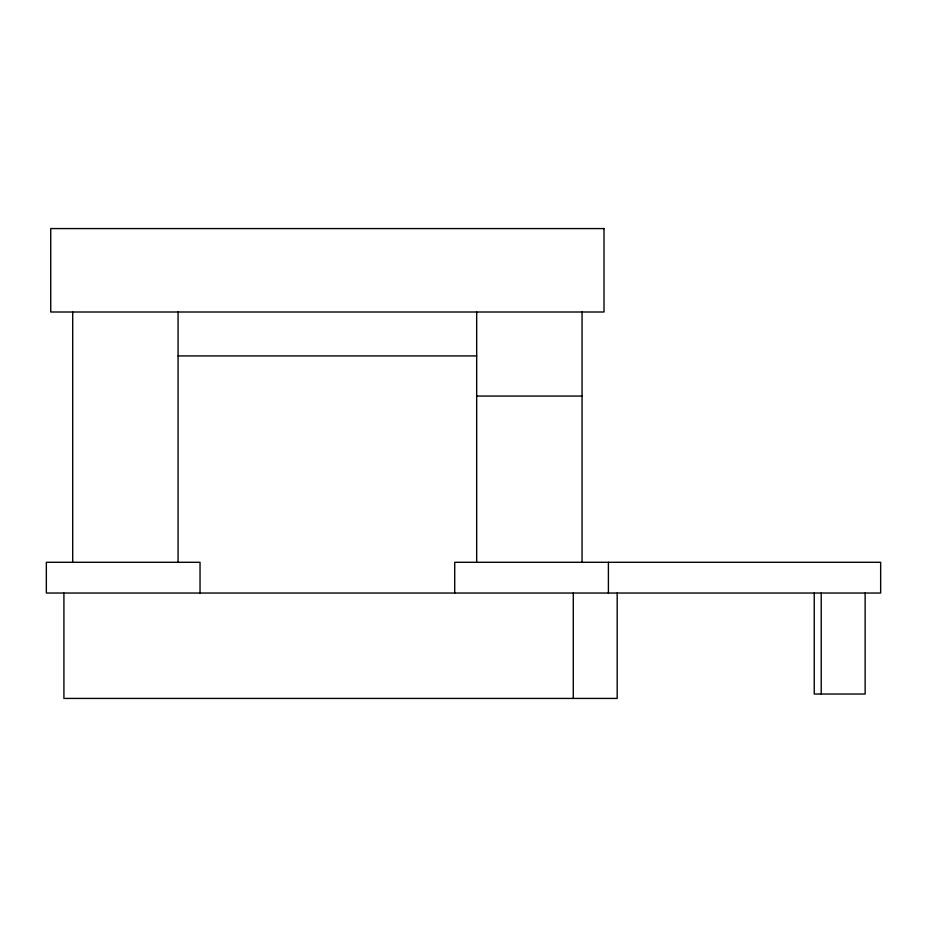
<?xml version="1.0" encoding="UTF-8"?>
<svg xmlns="http://www.w3.org/2000/svg" width="927" height="927" viewBox="0 0 927 927"><rect width="100%" height="100%" fill="white"/><g stroke="black" fill="none" stroke-linecap="round" stroke-linejoin="round"><path stroke-width="1.39" d="M178.077 355.922L476.675 355.922M476.675 396.061L582.063 396.061M865.134 593.037L865.134 694.033L814.242 694.033L814.242 593.037M821.229 593.037L821.229 694.033M617.185 593.037L617.185 698.425L63.917 698.425L63.917 593.037M608.402 562.295L608.402 593.037M582.063 312.005L582.063 562.295M573.28 593.037L573.28 698.425M476.675 312.005L476.675 562.295M454.717 593.037L454.717 562.295L880.65 562.295L880.65 593.037L46.35 593.037L46.35 562.295L200.035 562.295L200.035 593.037M178.077 312.005L178.077 562.295M72.7 312.005L72.7 562.295M604.01 228.575L50.742 228.575L50.742 312.005L604.01 312.005L604.01 228.575"/></g></svg>
